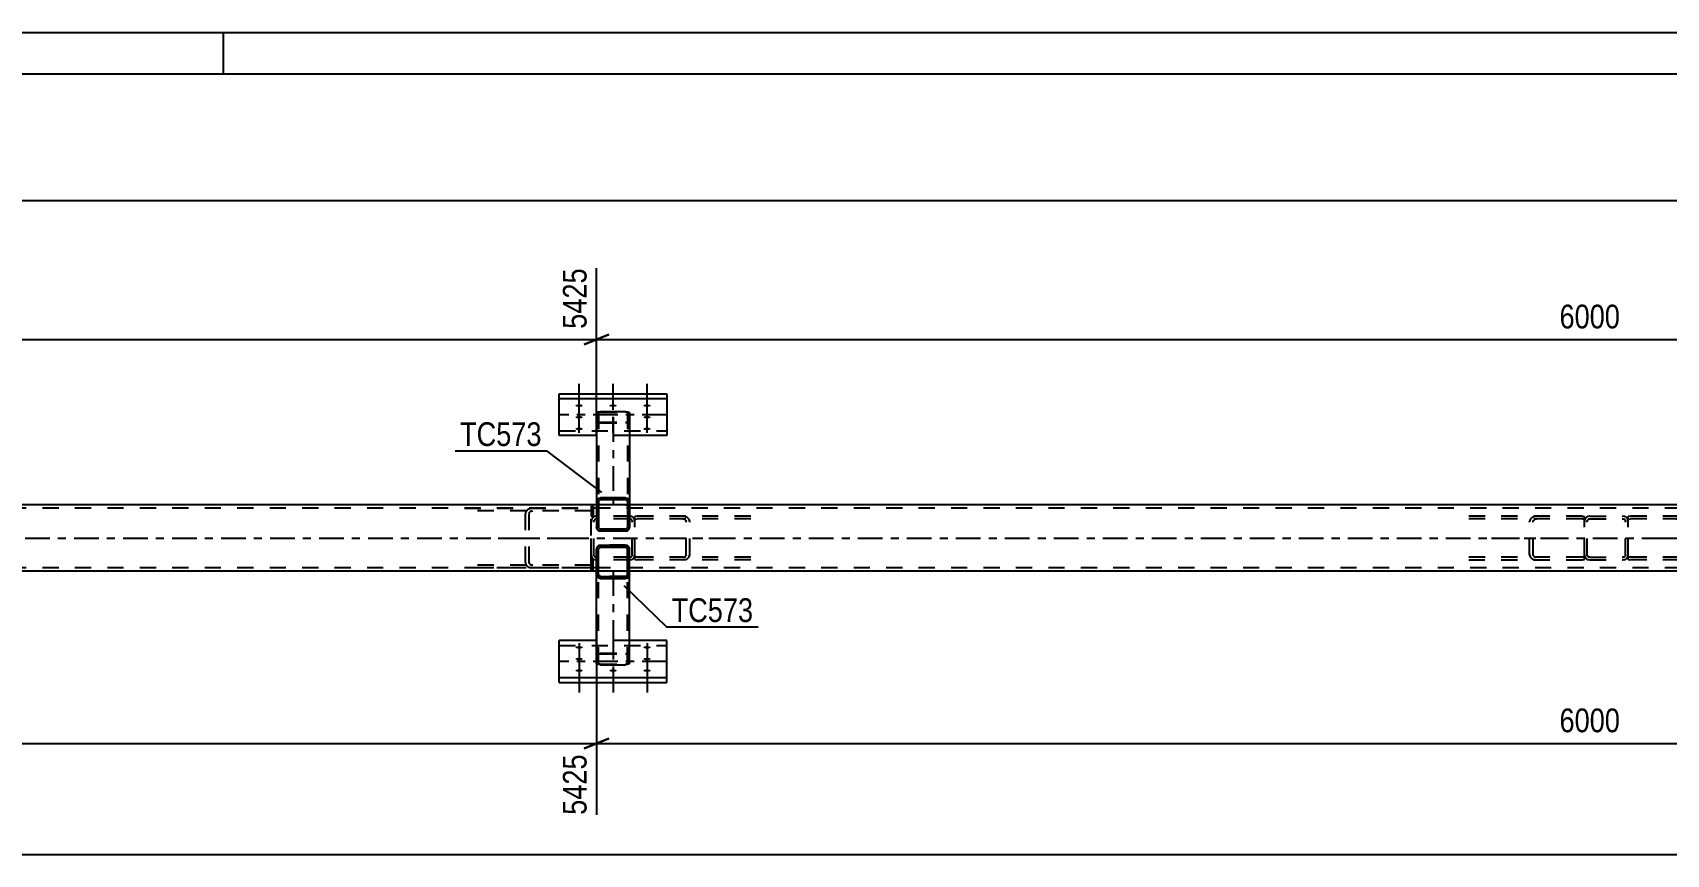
# Model space of a CAD drawing. Header units: millimetres. Extents: x -177 to 1012, y -676 to 165.
# Drawn here: x 148.9 to 346.2, y 66.2 to 165.4 of the extents above; entities that cross this region are included whole.
import ezdxf

# ---------------------------------------------------------------- set-up
doc = ezdxf.new("R2010")
doc.units = ezdxf.units.MM
doc.linetypes.add('DXK_LINE_DOT2', pattern=[3.9198, 1.9599, -1.9599])
doc.linetypes.add('DXK_LINE_DOT3', pattern=[5.9187, 2.979, -0.9799, 0.9799, -0.9799])
doc.styles.add('Arial Narrow', font='ARIALN.TTF', dxfattribs={"height": 0.2})

# ---------------------------------------------------------------- blocks, each defined once
blk = doc.blocks.new('Unknown-761545539-1163')
at = {"color": 5, "linetype": 'Continuous'}
for p, q in [((1011.92, 165.37), (-177.08, 165.37)), ((171.92, 160.37), (171.92, 165.37)), ((1006.92, 160.37), (-172.08, 160.37))]:
    blk.add_line(p, q, dxfattribs=at)
blk = doc.blocks.new('Part-761545539-4302 - 4149')
at = {"color": 7, "linetype": 'DXK_LINE_DOT2'}
for p, q in [((201.06, 107.95), (216.36, 107.95)), ((216.36, 107.63), (201.06, 107.63)), ((208.48, 107.55), (208.42, 107.31)), ((208.42, 101.39), (208.42, 107.31)), ((208.86, 107.31), (208.89, 107.43)), ((208.86, 101.39), (208.86, 107.31)), ((209.3, 107.95), (208.96, 107.9)), ((209.13, 107.6), (209.3, 107.63)), ((216.36, 100.75), (216.36, 107.95)), ((216.36, 101.07), (201.06, 101.07)), ((216.36, 100.75), (201.06, 100.75)), ((208.42, 101.39), (208.48, 101.14)), ((208.89, 101.27), (208.86, 101.39)), ((208.96, 100.8), (209.3, 100.75)), ((209.3, 101.07), (209.13, 101.09))]:
    blk.add_line(p, q, dxfattribs=at)
at = {"color": 7, "linetype": 'DXK_LINE_DOT3'}
blk.add_line((205.12, 104.35), (213.36, 104.35), dxfattribs=at)
at = {"color": 7, "linetype": 'DXK_LINE_DOT2'}
for centre, radius, start, end in [((209.16, 107.12), 0.802, 104.5547, 147.5895), ((209.23, 107.22), 0.401, 104.5547, 147.5895), ((209.16, 101.57), 0.802, 212.4105, 255.4453), ((209.23, 101.48), 0.401, 212.4105, 255.4453)]:
    blk.add_arc(centre, radius, start, end, dxfattribs=at)
blk = doc.blocks.new('Part-761545539-4176 - 4149')
at = {"color": 2, "linetype": 'Continuous'}
for p, q in [((212.5, 116.72), (212.5, 121.77)), ((212.5, 121.77), (225.5, 121.77)), ((225.5, 121.16), (212.5, 121.16)), ((225.5, 121.77), (225.5, 116.72)), ((217, 116.72), (212.5, 116.72)), ((225.5, 116.72), (221, 116.72))]:
    blk.add_line(p, q, dxfattribs=at)
at = {"color": 7, "linetype": 'DXK_LINE_DOT3'}
blk.add_line((225.5, 119.24), (212.5, 119.24), dxfattribs=at)
at = {"color": 7, "linetype": 'DXK_LINE_DOT2'}
for p, q in [((212.5, 117.32), (225.5, 117.32)), ((221, 116.72), (217, 116.72))]:
    blk.add_line(p, q, dxfattribs=at)
blk = doc.blocks.new('Part-761545539-4309 - 4149')
at = {"color": 7, "linetype": 'DXK_LINE_DOT2'}
for p, q in [((217, 99.97), (217, 100.35)), ((217.24, 100.35), (217, 100.35)), ((217.24, 89.24), (217.24, 100.35)), ((221, 100.35), (220.52, 100.35)), ((220.74, 100.35), (220.76, 100.35)), ((220.76, 89.24), (220.76, 100.35)), ((221, 99.97), (221, 100.35)), ((217, 90.28), (217.04, 90.34)), ((217.04, 90.34), (217.14, 90.39)), ((217.14, 90.39), (217.3, 90.43)), ((217.26, 90.31), (217.24, 90.28)), ((217.24, 89.24), (217.26, 89.2)), ((217.31, 90.33), (217.26, 90.31)), ((217.26, 89.2), (217.31, 89.18)), ((217.3, 90.43), (217.48, 90.44)), ((217.39, 90.35), (217.31, 90.33)), ((217.31, 89.18), (217.39, 89.16)), ((217.48, 90.36), (217.39, 90.35)), ((217.39, 89.16), (217.48, 89.15)), ((217.48, 90.44), (220.52, 90.44)), ((217.48, 90.36), (220.52, 90.36)), ((217.48, 89.15), (220.52, 89.15)), ((220.52, 90.44), (220.7, 90.43)), ((220.61, 90.35), (220.52, 90.36)), ((220.52, 89.15), (220.61, 89.16)), ((220.69, 90.33), (220.61, 90.35)), ((220.61, 89.16), (220.69, 89.18)), ((220.74, 90.31), (220.69, 90.33)), ((220.69, 89.18), (220.74, 89.2)), ((220.7, 90.43), (220.86, 90.39)), ((220.76, 90.28), (220.74, 90.31)), ((220.74, 89.2), (220.76, 89.24)), ((220.86, 90.39), (220.96, 90.34)), ((220.96, 90.34), (221, 90.28))]:
    blk.add_line(p, q, dxfattribs=at)
at = {"color": 2, "linetype": 'Continuous'}
for p, q in [((217, 89.24), (217, 99.97)), ((220.76, 100.35), (217.24, 100.35)), ((221, 89.24), (221, 99.97)), ((217.04, 89.17), (217, 89.24)), ((217.14, 89.12), (217.04, 89.17)), ((217.3, 89.08), (217.14, 89.12)), ((217.48, 89.07), (217.3, 89.08)), ((217.48, 89.07), (220.52, 89.07)), ((220.7, 89.08), (220.52, 89.07)), ((220.86, 89.12), (220.7, 89.08)), ((220.96, 89.17), (220.86, 89.12)), ((221, 89.24), (220.96, 89.17))]:
    blk.add_line(p, q, dxfattribs=at)
at = {"color": 7, "linetype": 'DXK_LINE_DOT3'}
blk.add_line((219, 100.35), (219, 89.76), dxfattribs=at)
blk = doc.blocks.new('Part-761545539-4181 - 4149')
at = {"color": 2, "linetype": 'Continuous'}
for p, q in [((217, 119.46), (217.04, 119.52)), ((217, 119.46), (217, 108.73)), ((217.04, 119.52), (217.14, 119.58)), ((217.14, 119.58), (217.3, 119.61)), ((217.3, 119.61), (217.48, 119.62)), ((217.48, 119.62), (220.52, 119.62)), ((220.52, 119.62), (220.7, 119.61)), ((220.7, 119.61), (220.86, 119.58)), ((220.86, 119.58), (220.96, 119.52)), ((220.96, 119.52), (221, 119.46)), ((221, 119.46), (221, 108.35)), ((220.52, 108.35), (217.24, 108.35)), ((220.76, 108.35), (220.52, 108.35)), ((221, 108.35), (221, 108.35))]:
    blk.add_line(p, q, dxfattribs=at)
at = {"color": 7, "linetype": 'DXK_LINE_DOT2'}
for p, q in [((217.04, 118.36), (217, 118.42)), ((217.26, 119.49), (217.24, 119.46)), ((217.24, 119.46), (217.24, 108.35)), ((217.24, 118.42), (217.26, 118.39)), ((217.31, 119.52), (217.26, 119.49)), ((217.39, 119.54), (217.31, 119.52)), ((217.48, 119.54), (217.39, 119.54)), ((217.48, 119.54), (220.52, 119.54)), ((220.61, 119.54), (220.52, 119.54)), ((220.69, 119.52), (220.61, 119.54)), ((220.74, 119.49), (220.69, 119.52)), ((220.76, 119.46), (220.74, 119.49)), ((220.74, 118.39), (220.76, 118.42)), ((220.76, 119.46), (220.76, 108.35)), ((221, 118.42), (220.96, 118.36)), ((217.14, 118.3), (217.04, 118.36)), ((217.3, 118.27), (217.14, 118.3)), ((217.26, 118.39), (217.31, 118.36)), ((217.48, 118.26), (217.3, 118.27)), ((217.31, 118.36), (217.39, 118.34)), ((217.39, 118.34), (217.48, 118.34)), ((217.48, 118.34), (220.52, 118.34)), ((217.48, 118.26), (220.52, 118.26)), ((220.52, 118.34), (220.61, 118.34)), ((220.7, 118.27), (220.52, 118.26)), ((220.61, 118.34), (220.69, 118.36)), ((220.69, 118.36), (220.7, 118.37)), ((220.7, 118.37), (220.74, 118.39)), ((220.86, 118.3), (220.7, 118.27)), ((220.96, 118.36), (220.86, 118.3)), ((217, 108.73), (217, 108.35)), ((217.24, 108.35), (217, 108.35)), ((220.52, 108.35), (220.7, 108.35)), ((220.74, 108.35), (220.76, 108.35)), ((221, 108.35), (220.76, 108.35))]:
    blk.add_line(p, q, dxfattribs=at)
at = {"color": 7, "linetype": 'DXK_LINE_DOT3'}
blk.add_line((219, 118.94), (219, 108.35), dxfattribs=at)
blk = doc.blocks.new('Part-761545539-4316 - 4149')
at = {"color": 7, "linetype": 'DXK_LINE_DOT2'}
for p, q in [((221.9, 106.99), (221.64, 106.95)), ((221.64, 101.75), (221.64, 106.95)), ((221.64, 106.6), (221.73, 106.64)), ((221.73, 106.64), (221.9, 106.67)), ((235.63, 106.99), (221.9, 106.99)), ((235.63, 106.67), (221.9, 106.67)), ((227.72, 106.94), (227.39, 106.99)), ((227.39, 106.67), (227.56, 106.64)), ((228.27, 106.35), (228.2, 106.59)), ((227.79, 106.47), (227.83, 106.35)), ((227.83, 102.35), (227.83, 106.35)), ((228.27, 102.35), (228.27, 106.35)), ((221.73, 102.05), (221.64, 102.1)), ((221.64, 101.75), (221.9, 101.71)), ((221.9, 102.03), (221.73, 102.05)), ((235.63, 102.03), (221.9, 102.03)), ((235.63, 101.71), (221.9, 101.71)), ((227.56, 102.05), (227.39, 102.03)), ((227.39, 101.71), (227.72, 101.76)), ((227.83, 102.35), (227.79, 102.23)), ((228.2, 102.1), (228.27, 102.35))]:
    blk.add_line(p, q, dxfattribs=at)
at = {"color": 7, "linetype": 'DXK_LINE_DOT3'}
blk.add_line((224.64, 104.35), (232.88, 104.35), dxfattribs=at)
at = {"color": 7, "linetype": 'DXK_LINE_DOT2'}
for centre, radius, start, end in [((227.46, 106.26), 0.401, 32.4106, 75.4454), ((227.52, 106.16), 0.802, 32.4106, 75.4454), ((227.46, 102.44), 0.401, 284.5546, 327.5894), ((227.52, 102.53), 0.802, 284.5546, 327.5894)]:
    blk.add_arc(centre, radius, start, end, dxfattribs=at)
blk = doc.blocks.new('Part-761545539-4317 - 4149')
at = {"color": 7, "linetype": 'DXK_LINE_DOT2'}
for p, q in [((336.1, 106.99), (322.37, 106.99)), ((336.1, 106.67), (322.37, 106.67)), ((329.8, 106.59), (329.73, 106.35)), ((330.61, 106.99), (330.28, 106.94)), ((330.45, 106.64), (330.61, 106.67)), ((336.1, 106.99), (336.36, 106.95)), ((336.1, 106.67), (336.27, 106.64)), ((336.27, 106.64), (336.36, 106.6)), ((336.36, 101.75), (336.36, 106.95)), ((329.73, 102.35), (329.73, 106.35)), ((330.17, 106.35), (330.21, 106.47)), ((330.17, 102.35), (330.17, 106.35)), ((336.1, 102.03), (322.37, 102.03)), ((322.37, 101.71), (336.1, 101.71)), ((329.73, 102.35), (329.8, 102.1)), ((330.21, 102.23), (330.17, 102.35)), ((330.28, 101.76), (330.61, 101.71)), ((330.61, 102.03), (330.45, 102.05)), ((336.27, 102.05), (336.1, 102.03)), ((336.1, 101.71), (336.36, 101.75)), ((336.36, 102.1), (336.27, 102.05))]:
    blk.add_line(p, q, dxfattribs=at)
at = {"color": 7, "linetype": 'DXK_LINE_DOT3'}
blk.add_line((325.12, 104.35), (333.36, 104.35), dxfattribs=at)
at = {"color": 7, "linetype": 'DXK_LINE_DOT2'}
for centre, radius, start, end in [((330.48, 106.16), 0.802, 104.5547, 147.5895), ((330.55, 106.26), 0.401, 104.5547, 147.5895), ((330.48, 102.53), 0.802, 212.4105, 255.4453), ((330.55, 102.44), 0.401, 212.4105, 255.4453)]:
    blk.add_arc(centre, radius, start, end, dxfattribs=at)
blk = doc.blocks.new('Part-761545539-4326 - 4149')
at = {"color": 7, "linetype": 'DXK_LINE_DOT2'}
for p, q in [((216.36, 108.19), (216.6, 108.19)), ((216.36, 108.19), (216.36, 106.99)), ((216.36, 108.19), (216.6, 108.19)), ((216.36, 106.99), (216.6, 106.99)), ((216.6, 106.99), (216.36, 106.99)), ((216.6, 108.19), (216.6, 106.99))]:
    blk.add_line(p, q, dxfattribs=at)
at = {"color": 7, "linetype": 'DXK_LINE_DOT3'}
blk.add_line((216.48, 107.59), (216.48, 107.59), dxfattribs=at)
blk = doc.blocks.new('Bolt-761545539-4275 - 4149')
at = {"linetype": 'Continuous'}
for points in [[(214.9, 120.49), (214.99, 120.49), (215.08, 120.48), (215.16, 120.46), (215.23, 120.44), (215.28, 120.42), (215.32, 120.39), (215.34, 120.36), (215.34, 120.33), (215.32, 120.3), (215.28, 120.27), (215.23, 120.24), (215.16, 120.22), (215.08, 120.21), (214.99, 120.2), (214.9, 120.19), (214.81, 120.2), (214.72, 120.21), (214.64, 120.22), (214.57, 120.24), (214.52, 120.27), (214.48, 120.3), (214.46, 120.33), (214.46, 120.36), (214.48, 120.39), (214.52, 120.42), (214.57, 120.44), (214.64, 120.46), (214.72, 120.48), (214.81, 120.49)], [(219, 120.49), (219.09, 120.49), (219.18, 120.48), (219.26, 120.46), (219.33, 120.44), (219.38, 120.42), (219.42, 120.39), (219.44, 120.36), (219.44, 120.33), (219.42, 120.3), (219.38, 120.27), (219.33, 120.24), (219.26, 120.22), (219.18, 120.21), (219.09, 120.2), (219, 120.19), (218.91, 120.2), (218.82, 120.21), (218.74, 120.22), (218.67, 120.24), (218.62, 120.27), (218.58, 120.3), (218.56, 120.33), (218.56, 120.36), (218.58, 120.39), (218.62, 120.42), (218.67, 120.44), (218.74, 120.46), (218.82, 120.48), (218.91, 120.49)], [(223.1, 120.49), (223.19, 120.49), (223.28, 120.48), (223.36, 120.46), (223.43, 120.44), (223.48, 120.42), (223.52, 120.39), (223.54, 120.36), (223.54, 120.33), (223.52, 120.3), (223.48, 120.27), (223.43, 120.24), (223.36, 120.22), (223.28, 120.21), (223.19, 120.2), (223.1, 120.19), (223.01, 120.2), (222.92, 120.21), (222.84, 120.22), (222.77, 120.24), (222.72, 120.27), (222.68, 120.3), (222.66, 120.33), (222.66, 120.36), (222.68, 120.39), (222.72, 120.42), (222.77, 120.44), (222.84, 120.46), (222.92, 120.48), (223.01, 120.49)], [(214.9, 119.09), (214.99, 119.09), (215.08, 119.08), (215.16, 119.06), (215.23, 119.04), (215.28, 119.02), (215.32, 118.99), (215.34, 118.96), (215.34, 118.92), (215.32, 118.89), (215.28, 118.87), (215.23, 118.84), (215.16, 118.82), (215.08, 118.8), (214.99, 118.79), (214.9, 118.79), (214.81, 118.79), (214.72, 118.8), (214.64, 118.82), (214.57, 118.84), (214.52, 118.87), (214.48, 118.89), (214.46, 118.92), (214.46, 118.96), (214.48, 118.99), (214.52, 119.02), (214.57, 119.04), (214.64, 119.06), (214.72, 119.08), (214.81, 119.09)], [(223.1, 119.09), (223.19, 119.09), (223.28, 119.08), (223.36, 119.06), (223.43, 119.04), (223.48, 119.02), (223.52, 118.99), (223.54, 118.96), (223.54, 118.92), (223.52, 118.89), (223.48, 118.87), (223.43, 118.84), (223.36, 118.82), (223.28, 118.8), (223.19, 118.79), (223.1, 118.79), (223.01, 118.79), (222.92, 118.8), (222.84, 118.82), (222.77, 118.84), (222.72, 118.87), (222.68, 118.89), (222.66, 118.92), (222.66, 118.96), (222.68, 118.99), (222.72, 119.02), (222.77, 119.04), (222.84, 119.06), (222.92, 119.08), (223.01, 119.09)], [(214.9, 117.69), (214.99, 117.69), (215.08, 117.68), (215.16, 117.66), (215.23, 117.64), (215.28, 117.61), (215.32, 117.58), (215.34, 117.55), (215.34, 117.52), (215.32, 117.49), (215.28, 117.46), (215.23, 117.44), (215.16, 117.42), (215.08, 117.4), (214.99, 117.39), (214.9, 117.39), (214.81, 117.39), (214.72, 117.4), (214.64, 117.42), (214.57, 117.44), (214.52, 117.46), (214.48, 117.49), (214.46, 117.52), (214.46, 117.55), (214.48, 117.58), (214.52, 117.61), (214.57, 117.64), (214.64, 117.66), (214.72, 117.68), (214.81, 117.69)], [(223.1, 117.69), (223.19, 117.69), (223.28, 117.68), (223.36, 117.66), (223.43, 117.64), (223.48, 117.61), (223.52, 117.58), (223.54, 117.55), (223.54, 117.52), (223.52, 117.49), (223.48, 117.46), (223.43, 117.44), (223.36, 117.42), (223.28, 117.4), (223.19, 117.39), (223.1, 117.39), (223.01, 117.39), (222.92, 117.4), (222.84, 117.42), (222.77, 117.44), (222.72, 117.46), (222.68, 117.49), (222.66, 117.52), (222.66, 117.55), (222.68, 117.58), (222.72, 117.61), (222.77, 117.64), (222.84, 117.66), (222.92, 117.68), (223.01, 117.69)]]:
    blk.add_hatch(color=1, dxfattribs=at).paths.add_polyline_path(points)
at = {"color": 1, "linetype": 'Continuous'}
for p, q in [((214.9, 119.85), (214.9, 122.97)), ((219, 119.85), (219, 122.97)), ((223.1, 119.85), (223.1, 122.97)), ((214.9, 118.45), (214.9, 121.57)), ((223.1, 118.45), (223.1, 121.57)), ((214.9, 117.05), (214.9, 120.17)), ((223.1, 117.05), (223.1, 120.17))]:
    blk.add_line(p, q, dxfattribs=at)
at = {"color": 1, "linetype": 'DXK_LINE_DOT2'}
blk.add_line((219, 117.05), (219, 120.17), dxfattribs=at)
blk = doc.blocks.new('Part-761545539-4301 - 4149')
at = {"color": 7, "linetype": 'DXK_LINE_DOT2'}
for p, q in [((336.41, 106.59), (336.36, 106.35)), ((337, 106.99), (336.76, 106.94)), ((336.88, 106.64), (337, 106.67)), ((337, 106.99), (341, 106.99)), ((337, 106.67), (341, 106.67)), ((341.25, 106.94), (341, 106.99)), ((341, 106.67), (341.12, 106.64)), ((341.64, 106.35), (341.59, 106.59)), ((336.36, 102.35), (336.36, 106.35)), ((336.68, 106.35), (336.71, 106.47)), ((336.68, 102.35), (336.68, 106.35)), ((341.3, 106.47), (341.32, 106.35)), ((341.32, 102.35), (341.32, 106.35)), ((341.64, 102.35), (341.64, 106.35)), ((336.36, 102.35), (336.41, 102.1)), ((336.71, 102.23), (336.68, 102.35)), ((336.76, 101.76), (337, 101.71)), ((337, 102.03), (336.88, 102.05)), ((337, 102.03), (341, 102.03)), ((337, 101.71), (341, 101.71)), ((341.12, 102.05), (341, 102.03)), ((341, 101.71), (341.25, 101.76)), ((341.32, 102.35), (341.3, 102.23)), ((341.59, 102.1), (341.64, 102.35))]:
    blk.add_line(p, q, dxfattribs=at)
at = {"color": 7, "linetype": 'DXK_LINE_DOT3'}
blk.add_line((339, 104.35), (339, 104.35), dxfattribs=at)
at = {"color": 7, "linetype": 'DXK_LINE_DOT2'}
for centre, radius, start, end in [((337, 106.35), 0.64, 112.5, 157.5), ((337, 106.35), 0.32, 112.5, 157.5), ((341, 106.35), 0.32, 22.5, 67.5), ((341, 106.35), 0.64, 22.5, 67.5), ((337, 102.35), 0.64, 202.5, 247.5), ((337, 102.35), 0.32, 202.5, 247.5), ((341, 102.35), 0.32, 292.5, 337.5), ((341, 102.35), 0.64, 292.5, 337.5)]:
    blk.add_arc(centre, radius, start, end, dxfattribs=at)
blk = doc.blocks.new('Part-761545539-4380 - 4149')
at = {"color": 2, "linetype": 'Continuous'}
for p, q in [((217, 108.72), (217.03, 108.9)), ((217, 108.72), (217, 105.68)), ((217.03, 108.9), (217.14, 109.06)), ((217.14, 109.06), (217.29, 109.16)), ((217.26, 108.81), (217.24, 108.72)), ((217.24, 108.72), (217.24, 105.68)), ((217.31, 108.89), (217.26, 108.81)), ((217.29, 109.16), (217.48, 109.2)), ((217.39, 108.94), (217.31, 108.89)), ((217.48, 108.96), (217.39, 108.94)), ((220.52, 109.2), (217.48, 109.2)), ((220.52, 108.96), (217.48, 108.96)), ((220.52, 109.2), (220.7, 109.16)), ((220.61, 108.94), (220.52, 108.96)), ((220.69, 108.89), (220.61, 108.94)), ((220.74, 108.81), (220.69, 108.89)), ((220.7, 109.16), (220.86, 109.06)), ((220.76, 108.72), (220.74, 108.81)), ((220.76, 108.72), (220.76, 105.68)), ((220.86, 109.06), (220.96, 108.9)), ((220.96, 108.9), (221, 108.72)), ((221, 108.72), (221, 105.68)), ((217, 105.68), (217.03, 105.5)), ((217.03, 105.5), (217.14, 105.34)), ((217.14, 105.34), (217.29, 105.24)), ((217.24, 105.68), (217.26, 105.59)), ((217.26, 105.59), (217.31, 105.51)), ((217.29, 105.24), (217.48, 105.2)), ((217.31, 105.51), (217.39, 105.46)), ((217.39, 105.46), (217.48, 105.44)), ((220.52, 105.44), (217.48, 105.44)), ((220.52, 105.2), (217.48, 105.2)), ((220.52, 105.44), (220.61, 105.46)), ((220.52, 105.2), (220.7, 105.24)), ((220.61, 105.46), (220.69, 105.51)), ((220.69, 105.51), (220.74, 105.59)), ((220.7, 105.24), (220.86, 105.34)), ((220.74, 105.59), (220.76, 105.68)), ((220.86, 105.34), (220.96, 105.5)), ((220.96, 105.5), (221, 105.68))]:
    blk.add_line(p, q, dxfattribs=at)
at = {"color": 7, "linetype": 'DXK_LINE_DOT2'}
for p, q in [((217.24, 108.35), (217, 108.35)), ((221, 108.35), (220.76, 108.35)), ((217.03, 105.5), (217, 105.68)), ((217.48, 105.2), (217.29, 105.24)), ((220.7, 105.24), (220.52, 105.2)), ((221, 105.68), (220.96, 105.5))]:
    blk.add_line(p, q, dxfattribs=at)
for centre, start, end in [((217.48, 105.68), 202.5, 247.5), ((220.52, 105.68), 292.5, 337.5)]:
    blk.add_arc(centre, 0.48, start, end, dxfattribs=at)
blk = doc.blocks.new('Part-761545539-4325 - 4149')
at = {"color": 7, "linetype": 'DXK_LINE_DOT2'}
for p, q in [((216.36, 100.51), (216.36, 101.71)), ((216.36, 101.71), (216.6, 101.71)), ((216.6, 101.71), (216.36, 101.71)), ((216.6, 100.51), (216.6, 101.71)), ((216.6, 100.51), (216.36, 100.51)), ((216.36, 100.51), (216.6, 100.51))]:
    blk.add_line(p, q, dxfattribs=at)
at = {"color": 7, "linetype": 'DXK_LINE_DOT3'}
blk.add_line((216.48, 101.11), (216.48, 101.11), dxfattribs=at)
blk = doc.blocks.new('Part-761545539-4330 - 4149')
at = {"color": 7, "linetype": 'DXK_LINE_DOT2'}
for p, q in [((341.9, 106.99), (341.64, 106.95)), ((341.64, 101.75), (341.64, 106.95)), ((341.64, 106.6), (341.73, 106.64)), ((341.73, 106.64), (341.9, 106.67)), ((355.63, 106.99), (341.9, 106.99)), ((355.63, 106.67), (341.9, 106.67)), ((347.72, 106.94), (347.39, 106.99)), ((347.39, 106.67), (347.56, 106.64)), ((348.27, 106.35), (348.2, 106.59)), ((347.79, 106.47), (347.83, 106.35)), ((347.83, 102.35), (347.83, 106.35)), ((348.27, 102.35), (348.27, 106.35)), ((341.73, 102.05), (341.64, 102.1)), ((341.64, 101.75), (341.9, 101.71)), ((341.9, 102.03), (341.73, 102.05)), ((355.63, 102.03), (341.9, 102.03)), ((355.63, 101.71), (341.9, 101.71)), ((347.56, 102.05), (347.39, 102.03)), ((347.39, 101.71), (347.72, 101.76)), ((347.83, 102.35), (347.79, 102.23)), ((348.2, 102.1), (348.27, 102.35))]:
    blk.add_line(p, q, dxfattribs=at)
at = {"color": 7, "linetype": 'DXK_LINE_DOT3'}
blk.add_line((344.64, 104.35), (352.88, 104.35), dxfattribs=at)
at = {"color": 7, "linetype": 'DXK_LINE_DOT2'}
for centre, radius, start, end in [((347.46, 106.26), 0.401, 32.4105, 75.4453), ((347.52, 106.16), 0.802, 32.4105, 75.4453), ((347.46, 102.44), 0.401, 284.5547, 327.5895), ((347.52, 102.53), 0.802, 284.5547, 327.5895)]:
    blk.add_arc(centre, radius, start, end, dxfattribs=at)
blk = doc.blocks.new('Bolt-761545539-4331 - 4149')
at = {"linetype": 'Continuous'}
for points in [[(214.9, 91.01), (214.81, 91.01), (214.72, 91.02), (214.64, 91.04), (214.57, 91.06), (214.52, 91.08), (214.48, 91.11), (214.46, 91.14), (214.46, 91.17), (214.48, 91.2), (214.52, 91.23), (214.57, 91.26), (214.64, 91.28), (214.72, 91.3), (214.81, 91.31), (214.9, 91.31), (214.99, 91.31), (215.08, 91.3), (215.16, 91.28), (215.23, 91.26), (215.28, 91.23), (215.32, 91.2), (215.34, 91.17), (215.34, 91.14), (215.32, 91.11), (215.28, 91.08), (215.23, 91.06), (215.16, 91.04), (215.08, 91.02), (214.99, 91.01)], [(223.1, 91.01), (223.01, 91.01), (222.92, 91.02), (222.84, 91.04), (222.77, 91.06), (222.72, 91.08), (222.68, 91.11), (222.66, 91.14), (222.66, 91.17), (222.68, 91.2), (222.72, 91.23), (222.77, 91.26), (222.84, 91.28), (222.92, 91.3), (223.01, 91.31), (223.1, 91.31), (223.19, 91.31), (223.28, 91.3), (223.36, 91.28), (223.43, 91.26), (223.48, 91.23), (223.52, 91.2), (223.54, 91.17), (223.54, 91.14), (223.52, 91.11), (223.48, 91.08), (223.43, 91.06), (223.36, 91.04), (223.28, 91.02), (223.19, 91.01)], [(214.9, 89.61), (214.81, 89.61), (214.72, 89.62), (214.64, 89.63), (214.57, 89.66), (214.52, 89.68), (214.48, 89.71), (214.46, 89.74), (214.46, 89.77), (214.48, 89.8), (214.52, 89.83), (214.57, 89.86), (214.64, 89.88), (214.72, 89.89), (214.81, 89.9), (214.9, 89.91), (214.99, 89.9), (215.08, 89.89), (215.16, 89.88), (215.23, 89.86), (215.28, 89.83), (215.32, 89.8), (215.34, 89.77), (215.34, 89.74), (215.32, 89.71), (215.28, 89.68), (215.23, 89.66), (215.16, 89.63), (215.08, 89.62), (214.99, 89.61)], [(223.1, 89.61), (223.01, 89.61), (222.92, 89.62), (222.84, 89.63), (222.77, 89.66), (222.72, 89.68), (222.68, 89.71), (222.66, 89.74), (222.66, 89.77), (222.68, 89.8), (222.72, 89.83), (222.77, 89.86), (222.84, 89.88), (222.92, 89.89), (223.01, 89.9), (223.1, 89.91), (223.19, 89.9), (223.28, 89.89), (223.36, 89.88), (223.43, 89.86), (223.48, 89.83), (223.52, 89.8), (223.54, 89.77), (223.54, 89.74), (223.52, 89.71), (223.48, 89.68), (223.43, 89.66), (223.36, 89.63), (223.28, 89.62), (223.19, 89.61)], [(214.9, 88.2), (214.81, 88.21), (214.72, 88.22), (214.64, 88.23), (214.57, 88.25), (214.52, 88.28), (214.48, 88.31), (214.46, 88.34), (214.46, 88.37), (214.48, 88.4), (214.52, 88.43), (214.57, 88.45), (214.64, 88.48), (214.72, 88.49), (214.81, 88.5), (214.9, 88.5), (214.99, 88.5), (215.08, 88.49), (215.16, 88.48), (215.23, 88.45), (215.28, 88.43), (215.32, 88.4), (215.34, 88.37), (215.34, 88.34), (215.32, 88.31), (215.28, 88.28), (215.23, 88.25), (215.16, 88.23), (215.08, 88.22), (214.99, 88.21)], [(219, 88.2), (218.91, 88.21), (218.82, 88.22), (218.74, 88.23), (218.67, 88.25), (218.62, 88.28), (218.58, 88.31), (218.56, 88.34), (218.56, 88.37), (218.58, 88.4), (218.62, 88.43), (218.67, 88.45), (218.74, 88.48), (218.82, 88.49), (218.91, 88.5), (219, 88.5), (219.09, 88.5), (219.18, 88.49), (219.26, 88.48), (219.33, 88.45), (219.38, 88.43), (219.42, 88.4), (219.44, 88.37), (219.44, 88.34), (219.42, 88.31), (219.38, 88.28), (219.33, 88.25), (219.26, 88.23), (219.18, 88.22), (219.09, 88.21)], [(223.1, 88.2), (223.01, 88.21), (222.92, 88.22), (222.84, 88.23), (222.77, 88.25), (222.72, 88.28), (222.68, 88.31), (222.66, 88.34), (222.66, 88.37), (222.68, 88.4), (222.72, 88.43), (222.77, 88.45), (222.84, 88.48), (222.92, 88.49), (223.01, 88.5), (223.1, 88.5), (223.19, 88.5), (223.28, 88.49), (223.36, 88.48), (223.43, 88.45), (223.48, 88.43), (223.52, 88.4), (223.54, 88.37), (223.54, 88.34), (223.52, 88.31), (223.48, 88.28), (223.43, 88.25), (223.36, 88.23), (223.28, 88.22), (223.19, 88.21)]]:
    blk.add_hatch(color=1, dxfattribs=at).paths.add_polyline_path(points)
at = {"color": 1, "linetype": 'Continuous'}
for p, q in [((214.9, 91.65), (214.9, 88.53)), ((223.1, 91.65), (223.1, 88.53)), ((214.9, 90.24), (214.9, 87.13)), ((214.9, 88.84), (214.9, 85.72)), ((219, 88.84), (219, 85.72)), ((223.1, 90.24), (223.1, 87.13)), ((223.1, 88.84), (223.1, 85.72))]:
    blk.add_line(p, q, dxfattribs=at)
at = {"color": 1, "linetype": 'DXK_LINE_DOT2'}
blk.add_line((219, 91.65), (219, 88.53), dxfattribs=at)
blk = doc.blocks.new('Part-761545539-4332 - 4149')
at = {"color": 2, "linetype": 'Continuous'}
for p, q in [((212.5, 86.93), (212.5, 91.98)), ((217, 91.98), (212.5, 91.98)), ((225.5, 91.98), (221, 91.98)), ((225.5, 86.93), (225.5, 91.98)), ((212.5, 87.53), (225.5, 87.53)), ((212.5, 86.93), (225.5, 86.93))]:
    blk.add_line(p, q, dxfattribs=at)
at = {"color": 7, "linetype": 'DXK_LINE_DOT2'}
for p, q in [((212.5, 91.38), (225.5, 91.38)), ((221, 91.98), (217, 91.98))]:
    blk.add_line(p, q, dxfattribs=at)
at = {"color": 7, "linetype": 'DXK_LINE_DOT3'}
blk.add_line((225.5, 89.46), (212.5, 89.46), dxfattribs=at)
blk = doc.blocks.new('Part-761545539-4340 - 4149')
at = {"color": 7, "linetype": 'DXK_LINE_DOT2'}
for p, q in [((216.41, 106.59), (216.36, 106.35)), ((217, 106.99), (216.76, 106.94)), ((216.88, 106.64), (217, 106.67)), ((221, 106.99), (217, 106.99)), ((221, 106.67), (217, 106.67)), ((221.25, 106.94), (221, 106.99)), ((221, 106.67), (221.12, 106.64)), ((221.64, 106.35), (221.59, 106.59)), ((216.36, 102.35), (216.36, 106.35)), ((216.68, 106.35), (216.71, 106.47)), ((216.68, 102.35), (216.68, 106.35)), ((221.3, 106.47), (221.32, 106.35)), ((221.32, 102.35), (221.32, 106.35)), ((221.64, 102.35), (221.64, 106.35)), ((216.36, 102.35), (216.41, 102.1)), ((216.71, 102.23), (216.68, 102.35)), ((216.76, 101.76), (217, 101.71)), ((217, 102.03), (216.88, 102.05)), ((221, 102.03), (217, 102.03)), ((221, 101.71), (217, 101.71)), ((221.12, 102.05), (221, 102.03)), ((221, 101.71), (221.25, 101.76)), ((221.32, 102.35), (221.3, 102.23)), ((221.59, 102.1), (221.64, 102.35))]:
    blk.add_line(p, q, dxfattribs=at)
at = {"color": 7, "linetype": 'DXK_LINE_DOT3'}
blk.add_line((219, 104.35), (219, 104.35), dxfattribs=at)
at = {"color": 7, "linetype": 'DXK_LINE_DOT2'}
for centre, radius, start, end in [((217, 106.35), 0.64, 112.5, 157.5), ((217, 106.35), 0.32, 112.5, 157.5), ((221, 106.35), 0.32, 22.5, 67.5), ((221, 106.35), 0.64, 22.5, 67.5), ((217, 102.35), 0.64, 202.5, 247.5), ((217, 102.35), 0.32, 202.5, 247.5), ((221, 102.35), 0.32, 292.5, 337.5), ((221, 102.35), 0.64, 292.5, 337.5)]:
    blk.add_arc(centre, radius, start, end, dxfattribs=at)
blk = doc.blocks.new('Part-761545539-4345 - 4149')
at = {"color": 7, "linetype": 'DXK_LINE_DOT2'}
for p, q in [((838, 107.95), (0, 107.95)), ((221, 108.35), (217, 108.35)), ((838, 100.75), (0, 100.75)), ((221, 100.35), (217, 100.35))]:
    blk.add_line(p, q, dxfattribs=at)
at = {"color": 2, "linetype": 'Continuous'}
for p, q in [((217, 108.35), (4.8, 108.35)), ((457, 108.35), (221, 108.35)), ((217, 100.35), (4.8, 100.35)), ((457, 100.35), (221, 100.35))]:
    blk.add_line(p, q, dxfattribs=at)
at = {"color": 7, "linetype": 'DXK_LINE_DOT3'}
blk.add_line((0, 104.35), (838, 104.35), dxfattribs=at)
blk = doc.blocks.new('Part-761545539-4379 - 4149')
at = {"color": 2, "linetype": 'Continuous'}
for p, q in [((217.04, 103.19), (217, 103.01)), ((217, 99.97), (217, 103.01)), ((217.14, 103.35), (217.04, 103.19)), ((217.3, 103.45), (217.14, 103.35)), ((217.24, 103.01), (217.26, 103.1)), ((217.24, 103.01), (217.24, 103.01)), ((217.24, 99.97), (217.24, 103.01)), ((217.26, 103.1), (217.31, 103.18)), ((217.48, 103.49), (217.3, 103.45)), ((217.31, 103.18), (217.39, 103.23)), ((217.39, 103.23), (217.48, 103.25)), ((217.48, 103.49), (220.52, 103.49)), ((217.48, 103.49), (217.48, 103.49)), ((217.48, 103.25), (217.48, 103.25)), ((217.48, 103.25), (220.52, 103.25)), ((220.52, 103.49), (220.52, 103.49)), ((220.7, 103.45), (220.52, 103.49)), ((220.52, 103.25), (220.52, 103.25)), ((220.52, 103.25), (220.61, 103.23)), ((220.61, 103.23), (220.69, 103.18)), ((220.69, 103.18), (220.74, 103.1)), ((220.86, 103.35), (220.7, 103.45)), ((220.74, 103.1), (220.76, 103.01)), ((220.76, 103.01), (220.76, 103.01)), ((220.76, 99.97), (220.76, 103.01)), ((220.96, 103.19), (220.86, 103.35)), ((221, 103.01), (220.96, 103.19)), ((221, 99.97), (221, 103.01)), ((217, 99.97), (217.04, 99.79)), ((217.04, 99.79), (217.14, 99.63)), ((217.14, 99.63), (217.3, 99.53)), ((217.24, 99.97), (217.24, 99.97)), ((217.26, 99.88), (217.24, 99.97)), ((217.31, 99.8), (217.26, 99.88)), ((217.3, 99.53), (217.48, 99.49)), ((217.39, 99.75), (217.31, 99.8)), ((217.48, 99.73), (217.39, 99.75)), ((217.48, 99.73), (217.48, 99.73)), ((217.48, 99.73), (220.52, 99.73)), ((217.48, 99.49), (220.52, 99.49)), ((217.48, 99.49), (217.48, 99.49)), ((220.61, 99.75), (220.52, 99.73)), ((220.52, 99.73), (220.52, 99.73)), ((220.52, 99.49), (220.7, 99.53)), ((220.52, 99.49), (220.52, 99.49)), ((220.69, 99.8), (220.61, 99.75)), ((220.74, 99.88), (220.69, 99.8)), ((220.7, 99.53), (220.86, 99.63)), ((220.76, 99.97), (220.74, 99.88)), ((220.76, 99.97), (220.76, 99.97)), ((220.86, 99.63), (220.96, 99.79)), ((220.96, 99.79), (221, 99.97))]:
    blk.add_line(p, q, dxfattribs=at)
at = {"color": 7, "linetype": 'DXK_LINE_DOT2'}
for p, q in [((217, 103.01), (217.04, 103.19)), ((217.26, 103.1), (217.24, 103.01)), ((217.31, 103.18), (217.26, 103.1)), ((217.3, 103.45), (217.48, 103.49)), ((217.39, 103.23), (217.31, 103.18)), ((217.48, 103.25), (217.39, 103.23)), ((220.52, 103.49), (217.48, 103.49)), ((217.48, 103.25), (220.52, 103.25)), ((220.52, 103.49), (220.7, 103.45)), ((220.61, 103.23), (220.52, 103.25)), ((220.69, 103.18), (220.61, 103.23)), ((220.74, 103.1), (220.69, 103.18)), ((220.76, 103.01), (220.74, 103.1)), ((220.96, 103.19), (221, 103.01)), ((217.24, 100.35), (217, 100.35)), ((217, 99.97), (217, 99.97)), ((217.04, 99.79), (217, 99.97)), ((217.14, 99.63), (217.04, 99.79)), ((217.3, 99.53), (217.14, 99.63)), ((217.24, 99.97), (217.24, 99.97)), ((217.24, 99.97), (217.26, 99.88)), ((217.26, 99.88), (217.31, 99.8)), ((217.48, 99.49), (217.3, 99.53)), ((217.31, 99.8), (217.39, 99.75)), ((217.39, 99.75), (217.48, 99.73)), ((220.52, 99.73), (217.48, 99.73)), ((217.48, 99.49), (217.48, 99.49)), ((217.48, 99.49), (220.52, 99.49)), ((220.52, 99.73), (220.61, 99.75)), ((220.7, 99.53), (220.52, 99.49)), ((220.61, 99.75), (220.69, 99.8)), ((220.69, 99.8), (220.74, 99.88)), ((220.86, 99.63), (220.7, 99.53)), ((220.74, 99.88), (220.76, 99.97)), ((221, 100.35), (220.76, 100.35)), ((220.76, 99.97), (220.76, 99.97)), ((220.96, 99.79), (220.86, 99.63)), ((221, 99.97), (220.96, 99.79))]:
    blk.add_line(p, q, dxfattribs=at)
for centre, start, end in [((217.48, 103.01), 112.5, 157.5), ((220.52, 103.01), 22.5, 67.5)]:
    blk.add_arc(centre, 0.48, start, end, dxfattribs=at)
blk = doc.blocks.new('StraightDimension-761545539-4565 - 4149')
at = {"color": 7, "linetype": 'Continuous'}
for p, q in [((217, 94.98), (217, 70.94)), ((0, 79.56), (217, 79.56)), ((215.5, 78.96), (218.5, 80.16))]:
    blk.add_line(p, q, dxfattribs=at)
at = {"color": 0, "linetype": 'Continuous'}
blk.add_wipeout([(216.4, 78.86), (212.2, 78.86), (212.2, 70.34), (216.4, 70.34)], dxfattribs=at)
at = {"color": 3, "linetype": 'Continuous', "style": 'Arial Narrow'}
blk.add_text('5425', height=2.863, rotation=90.0002, dxfattribs=at).set_placement((215.8, 70.94))
blk = doc.blocks.new('StraightDimension-761545539-4472 - 4149')
at = {"color": 7, "linetype": 'Continuous'}
for p, q in [((217, 116.91), (217, 136.94)), ((0, 128.32), (217, 128.32)), ((215.5, 127.72), (218.5, 128.92))]:
    blk.add_line(p, q, dxfattribs=at)
at = {"color": 0, "linetype": 'Continuous'}
blk.add_wipeout([(216.4, 137.54), (212.2, 137.54), (212.2, 129.02), (216.4, 129.02)], dxfattribs=at)
at = {"color": 3, "linetype": 'Continuous', "style": 'Arial Narrow'}
blk.add_text('5425', height=2.863, rotation=90.0002, dxfattribs=at).set_placement((215.8, 129.62))
blk = doc.blocks.new('StraightDimension-761545539-4482 - 4149')
at = {"color": 7, "linetype": 'Continuous'}
for p, q in [((217, 116.91), (217, 136.94)), ((218.5, 128.92), (215.5, 127.72)), ((217, 128.32), (457, 128.32))]:
    blk.add_line(p, q, dxfattribs=at)
at = {"color": 0}
blk.add_wipeout([(341.26, 129.07), (341.26, 133.27), (332.74, 133.27), (332.74, 129.07)], dxfattribs=at)
at = {"color": 3, "style": 'Arial Narrow'}
blk.add_text('6000', height=2.863, dxfattribs=at).set_placement((333.34, 129.67))
blk = doc.blocks.new('StraightDimension-761545539-4576 - 4149')
at = {"color": 7, "linetype": 'Continuous'}
for p, q in [((217, 94.98), (217, 70.94)), ((218.5, 80.16), (215.5, 78.96)), ((217, 79.56), (457, 79.56))]:
    blk.add_line(p, q, dxfattribs=at)
at = {"color": 0}
blk.add_wipeout([(341.26, 80.31), (341.26, 84.51), (332.74, 84.51), (332.74, 80.31)], dxfattribs=at)
at = {"color": 3, "style": 'Arial Narrow'}
blk.add_text('6000', height=2.863, dxfattribs=at).set_placement((333.34, 80.91))
blk = doc.blocks.new('StraightDimension-761545539-13817 - 4149')
at = {"color": 7, "linetype": 'Continuous'}
blk.add_line((0, 66.17), (838, 66.17), dxfattribs=at)
blk = doc.blocks.new('StraightDimension-761545539-13910 - 4149')
at = {"color": 7, "linetype": 'Continuous'}
blk.add_line((-1, 145.1), (839, 145.1), dxfattribs=at)
blk = doc.blocks.new('Mark-761545539-4305 - 4149')
at = {"color": 0}
blk.add_wipeout([(235.93, 94.22), (235.93, 97.22), (226.07, 97.22), (226.07, 94.22)], dxfattribs=at)
blk.add_wipeout([(235.93, 94.22), (235.93, 97.22), (226.07, 97.22), (226.07, 94.22)], dxfattribs=at)
at = {"color": 30, "linetype": 'Continuous'}
for p, q in [((220.29, 98.64), (225.47, 93.62)), ((225.47, 93.62), (236.53, 93.62))]:
    blk.add_line(p, q, dxfattribs=at)
at = {"color": 3, "style": 'Arial Narrow'}
blk.add_text('TC573', height=2.863, dxfattribs=at).set_placement((226.07, 94.22))
blk = doc.blocks.new('Mark-761545539-4177 - 4149')
at = {"color": 0}
blk.add_wipeout([(210.38, 115.47), (210.38, 118.47), (200.51, 118.47), (200.51, 115.47)], dxfattribs=at)
blk.add_wipeout([(210.38, 115.47), (210.38, 118.47), (200.51, 118.47), (200.51, 115.47)], dxfattribs=at)
at = {"color": 30, "linetype": 'Continuous'}
for p in [(199.91, 114.87), (217.65, 109.84)]:
    blk.add_line(p, (210.98, 114.87), dxfattribs=at)
at = {"color": 3, "style": 'Arial Narrow'}
blk.add_text('TC573', height=2.863, dxfattribs=at).set_placement((200.51, 115.47))

msp = doc.modelspace()

# ---------------------------------------------------------------- block references
for name in ['Unknown-761545539-1163', 'Bolt-761545539-4275 - 4149', 'Part-761545539-4176 - 4149', 'Part-761545539-4181 - 4149', 'Part-761545539-4380 - 4149', 'Part-761545539-4345 - 4149', 'Part-761545539-4302 - 4149', 'Part-761545539-4326 - 4149', 'Part-761545539-4340 - 4149', 'Part-761545539-4316 - 4149', 'Part-761545539-4317 - 4149', 'Part-761545539-4301 - 4149', 'Part-761545539-4330 - 4149', 'Part-761545539-4379 - 4149', 'Part-761545539-4325 - 4149', 'Part-761545539-4309 - 4149', 'Part-761545539-4332 - 4149', 'Bolt-761545539-4331 - 4149']:
    msp.add_blockref(name, (0, 0))

# ---------------------------------------------------------------- next in the draw order: block references
for name in ['StraightDimension-761545539-4472 - 4149', 'StraightDimension-761545539-4565 - 4149']:
    msp.add_blockref(name, (0, 0))

# ---------------------------------------------------------------- next in the draw order: block references
for name in ['StraightDimension-761545539-4482 - 4149', 'StraightDimension-761545539-4576 - 4149']:
    msp.add_blockref(name, (0, 0))

# ---------------------------------------------------------------- next in the draw order: block references
for name in ['StraightDimension-761545539-13910 - 4149', 'StraightDimension-761545539-13817 - 4149']:
    msp.add_blockref(name, (0, 0))

# ---------------------------------------------------------------- next in the draw order: block references
for name in ['Mark-761545539-4177 - 4149', 'Mark-761545539-4305 - 4149']:
    msp.add_blockref(name, (0, 0))

doc.saveas('drawing.dxf')
